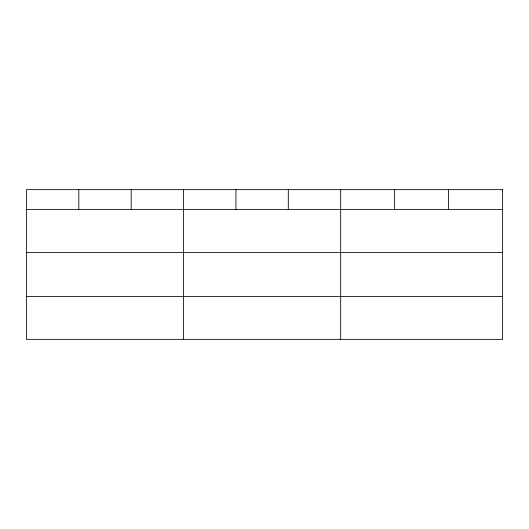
<?xml version="1.0" encoding="UTF-8"?>
<svg xmlns="http://www.w3.org/2000/svg" width="529" height="529" viewBox="0 0 529 529"><rect width="100%" height="100%" fill="white"/><g stroke="black" fill="none" stroke-linecap="round" stroke-linejoin="round"><path stroke-width="0.79" d="M26.45 209.57L502.55 209.57M26.45 252.399L502.55 252.399M26.45 296.524L502.55 296.524M448.592 189.647L448.592 209.57M394.634 189.647L394.634 209.57M340.676 189.647L340.676 339.354M288.305 189.647L288.305 209.57M235.934 189.647L235.934 209.57M183.563 189.647L183.563 339.354M131.192 189.647L131.192 209.57M78.821 189.647L78.821 209.57M502.55 189.647L26.45 189.647L26.45 339.354L502.55 339.354L502.55 189.647"/></g></svg>
